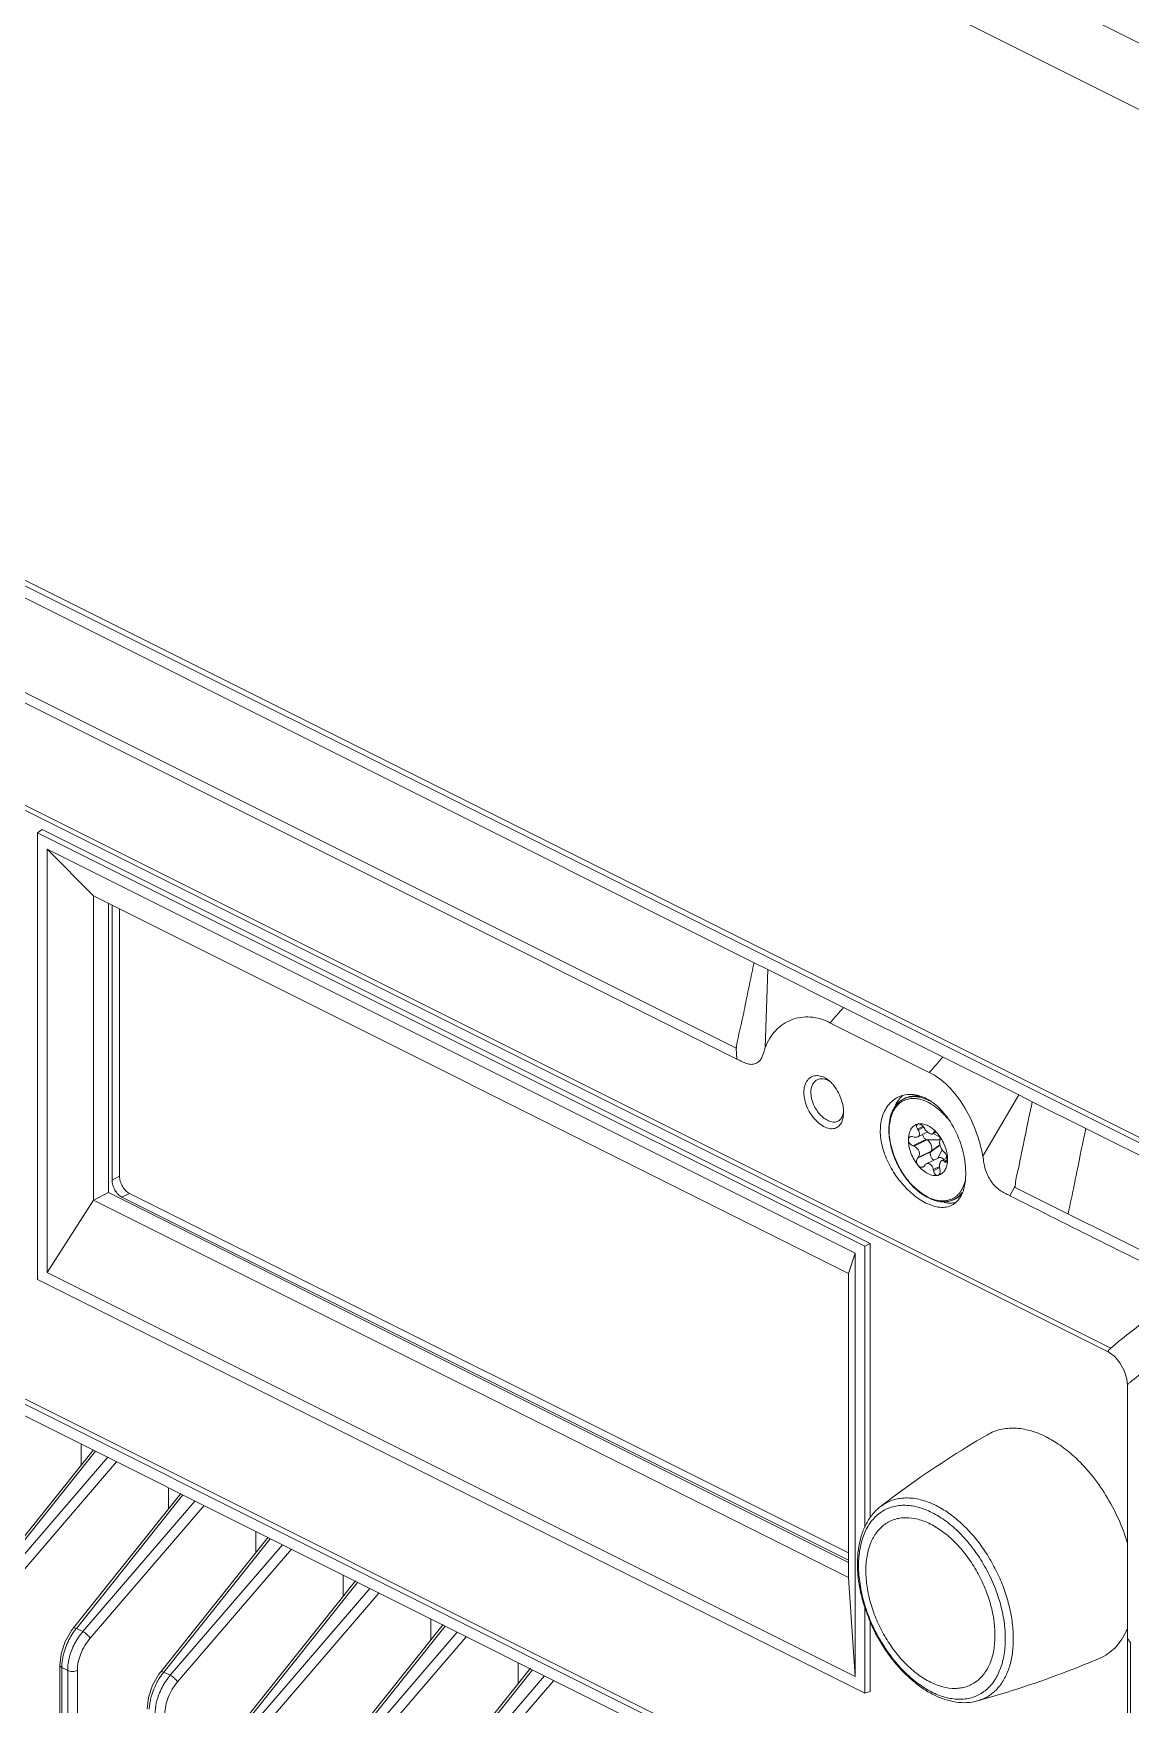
# Model space of a CAD drawing. Header units: millimetres. Extents: x 1177 to 4147, y 93 to 2194.
# Drawn here: x 3212.7 to 3267.4, y 949.1 to 1032.3 of the extents above; entities that cross this region are included whole.
import ezdxf

# ---------------------------------------------------------------- set-up
doc = ezdxf.new("R2010")
doc.units = ezdxf.units.MM
doc.header["$LTSCALE"] = 0.1
doc.layers.get('0').update_dxf_attribs({"lineweight": 13})

# ---------------------------------------------------------------- blocks, each defined once
blk = doc.blocks.new('01')
for p, q in [((3389.68, 1160.2), (3689.5, 1010.3)), ((3387.56, 1156.54), (3687.38, 1006.64)), ((3471, 1041.64), (3603.94, 975.18)), ((3472.77, 1040.36), (3605.71, 973.9)), ((3569.64, 991.06), (3508.83, 1021.47)), ((3595.03, 963.63), (3482.74, 1019.77)), ((3594.83, 963.36), (3483.86, 1018.85)), ((3568.37, 984.97), (3507.56, 1015.37)), ((3568.23, 984.29), (3507.42, 1014.7)), ((3518.96, 1000.54), (3518.64, 1000.31)), ((3577.89, 971.08), (3518.96, 1000.54)), ((3518.64, 1000.31), (3518.64, 968.5)), ((3577.51, 970.88), (3518.64, 1000.31)), ((3519.32, 969), (3519.32, 999.14)), ((3519.32, 999.14), (3522.62, 995.81)), ((3519.32, 999.14), (3576.83, 970.39)), ((3522.62, 995.81), (3522.62, 974.16)), ((3522.62, 995.81), (3576.36, 968.94)), ((3523.68, 995.28), (3523.68, 974.69)), ((3523.94, 995.15), (3523.94, 975.59)), ((3524.47, 994.89), (3524.47, 975.86)), ((3570.61, 990.57), (3569.64, 991.06)), ((3570.43, 985.03), (3570.61, 990.57)), ((3576.01, 987.88), (3570.61, 990.57)), ((3588.47, 981.65), (3576.01, 987.88)), ((3582.11, 983.25), (3575.04, 986.79)), ((3568.42, 984.2), (3568.23, 984.29)), ((3568.42, 984.2), (3568.37, 984.97)), ((3585.92, 977.29), (3588.47, 981.65)), ((3589.44, 981.16), (3588.47, 981.65)), ((3580.29, 981.36), (3580.37, 981.4)), ((3593.26, 979.25), (3589.44, 981.16)), ((3581.31, 979.58), (3581.28, 979.57)), ((3581.28, 979.21), (3581.66, 979.41)), ((3581.32, 979.14), (3581.28, 979.21)), ((3581.71, 979.34), (3581.32, 979.14)), ((3581.74, 979.31), (3581.78, 979.24)), ((3605, 973.38), (3593.26, 979.25)), ((3580.94, 978.67), (3581.02, 978.65)), ((3580.94, 978.02), (3581.87, 978.48)), ((3581.02, 978), (3580.94, 978.02)), ((3581.02, 978), (3581.93, 978.45)), ((3581.98, 979.01), (3581.29, 978.66)), ((3581.87, 978.48), (3581.93, 978.45)), ((3582.87, 978.44), (3581.87, 978.48)), ((3582.87, 978.43), (3581.93, 978.45)), ((3582.87, 978.08), (3582.21, 977.6)), ((3582.87, 978.09), (3582.24, 977.65)), ((3582.34, 978.87), (3582.59, 978.99)), ((3582.38, 978.89), (3582.83, 978.67)), ((3582.39, 978.93), (3582.55, 979.01)), ((3582.39, 978.93), (3582.41, 978.97)), ((3582.41, 978.97), (3582.51, 979.02)), ((3582.87, 978.42), (3582.85, 978.38)), ((3581.28, 977.14), (3582.21, 977.6)), ((3581.28, 977.14), (3581.32, 977.19)), ((3581.32, 977.19), (3582.24, 977.65)), ((3581.89, 976.73), (3582.78, 977.18)), ((3582.24, 977.65), (3582.21, 977.6)), ((3583.02, 977.75), (3582.71, 977.14)), ((3583.02, 977.74), (3582.72, 977.15)), ((3583.4, 977.17), (3582.98, 976.96)), ((3583.16, 977.57), (3583.2, 977.54)), ((3583.41, 977.05), (3583.16, 976.92)), ((3583.2, 976.89), (3583.16, 976.92)), ((3583.2, 976.89), (3583.4, 976.99)), ((3583.33, 977.37), (3583.32, 977.13)), ((3583.34, 977.33), (3583.34, 977.14)), ((3523.94, 975.59), (3524.47, 975.86)), ((3581.78, 976.64), (3581.74, 976.58)), ((3582.39, 976.33), (3582.84, 976.56)), ((3582.41, 976.25), (3582.39, 976.33)), ((3582.41, 976.25), (3582.85, 976.47)), ((3582.71, 975.92), (3582.75, 975.93)), ((3582.85, 976.43), (3582.87, 976.34)), ((3522.62, 974.16), (3523.68, 974.69)), ((3523.68, 974.69), (3576.36, 948.35)), ((3524.64, 974.37), (3525.17, 974.64)), ((3524.64, 974.37), (3576.36, 948.52)), ((3525.17, 974.64), (3576.36, 949.05)), ((3587.83, 974.47), (3588.17, 975.07)), ((3601.19, 968.57), (3588.17, 975.07)), ((3522.62, 974.16), (3519.32, 969)), ((3576.36, 947.29), (3522.62, 974.16)), ((3583.87, 974.21), (3583.95, 974.24)), ((3492.4, 972.28), (3596.21, 920.38)), ((3493.37, 972.19), (3596.21, 920.77)), ((3492.39, 971.46), (3596.21, 919.55)), ((3577.89, 971.08), (3577.51, 970.88)), ((3577.51, 950.86), (3577.51, 970.88)), ((3577.89, 951.53), (3577.89, 971.08)), ((3576.83, 970.39), (3576.36, 968.94)), ((3576.83, 940.24), (3576.83, 970.39)), ((3518.64, 968.5), (3577.51, 939.07)), ((3519.32, 969), (3576.83, 940.24)), ((3576.36, 947.29), (3576.36, 968.94)), ((3596.21, 960.99), (3596.21, 943.13)), ((3596.21, 960.99), (3596.21, 960.99)), ((3521.74, 956.78), (3521.74, 955.3)), ((3514.96, 946.81), (3522.61, 956.39)), ((3515.18, 946.79), (3522.75, 956.28)), ((3523.62, 955.84), (3515.64, 946.56)), ((3524.26, 955.52), (3516.16, 946.09)), ((3521.19, 943.7), (3528.83, 953.28)), ((3521.4, 943.67), (3528.98, 953.17)), ((3527.96, 953.67), (3527.96, 952.19)), ((3529.84, 952.73), (3521.86, 943.45)), ((3530.49, 952.41), (3522.38, 942.98)), ((3534.18, 950.56), (3534.18, 949.07)), ((3527.41, 940.59), (3535.05, 950.16)), ((3527.62, 940.56), (3535.2, 950.05)), ((3536.06, 949.62), (3528.08, 940.33)), ((3536.71, 949.3), (3528.6, 939.87)), ((3533.63, 937.48), (3541.27, 947.05)), ((3540.4, 947.45), (3540.4, 945.96)), ((3576.36, 947.29), (3576.83, 940.24)), ((3533.85, 937.45), (3541.42, 946.94)), ((3542.29, 946.51), (3534.3, 937.22)), ((3542.93, 946.19), (3534.83, 936.75)), ((3577.51, 939.07), (3577.51, 945.21)), ((3521.86, 943.45), (3521.4, 943.67)), ((3539.85, 934.37), (3547.5, 943.94)), ((3540.07, 934.34), (3547.64, 943.83)), ((3548.51, 943.4), (3540.53, 934.11)), ((3546.63, 944.34), (3546.63, 942.85)), ((3577.89, 939.19), (3577.89, 944.18)), ((3549.15, 943.08), (3541.05, 933.64)), ((3596.21, 817.88), (3596.21, 943.13)), ((3596.43, 817.44), (3596.43, 942.67)), ((3520.22, 857.76), (3520.22, 941.06)), ((3552.85, 941.23), (3552.85, 939.74)), ((3520.36, 857.58), (3520.36, 940.88)), ((3520.78, 940.68), (3520.36, 940.88)), ((3520.78, 940.68), (3520.78, 857.37)), ((3521.47, 940.67), (3521.47, 857.37)), ((3528.08, 940.33), (3527.62, 940.56)), ((3546.08, 931.25), (3553.72, 940.83)), ((3546.29, 931.23), (3553.87, 940.72)), ((3554.73, 940.29), (3546.75, 931)), ((3555.38, 939.96), (3547.27, 930.53)), ((3577.89, 939.19), (3577.51, 939.07))]:
    blk.add_line(p, q)
for points in [[(3594.83, 963.37), (3594.92, 963.32), (3595.31, 963.02), (3595.68, 962.57), (3595.98, 962.02), (3596.16, 961.43), (3596.21, 960.99)], [(3521.19, 943.7), (3521.05, 943.52), (3520.6, 942.73), (3520.31, 941.86), (3520.22, 941.06)], [(3527.41, 940.59), (3527.27, 940.41), (3526.82, 939.62), (3526.53, 938.74), (3526.44, 937.95)]]:
    blk.add_lwpolyline(points)
for centre, radius, start, end in [((3527.24, 1030.15), 64.54, 317.7893, 319.081), ((3165.75, 1353.47), 557.15, 318.3573, 318.507), ((3573.55, 980.94), 2.24, 45.4752, 49.555), ((3573.44, 980.83), 2.39, 43.3187, 45.4973), ((3581.06, 979.4), 2.17, 79.2447, 81.8527), ((3574.01, 980.43), 2, 359.069, 2.7691), ((3581.75, 979.96), 2.27, 148.2967, 154.7545), ((3580.97, 980.02), 1.5, 113.3088, 116.5615), ((3579.65, 977.46), 4.54, 44.5454, 48.0415), ((3579.48, 976.78), 5.05, 43.9448, 46.4194), ((3578.67, 976.62), 5.83, 34.2672, 37.9914), ((3580.59, 977.13), 2.75, 39.6153, 43.0298), ((3578.34, 976), 6.37, 5.9563, 6.513), ((3582.55, 976.68), 0.778, 281.697, 284.5236), ((3578.55, 976.02), 6.15, 3.8369, 5.9657), ((3583.28, 975.59), 1.51, 296.5665, 305.4782), ((3583.17, 975.72), 1.67, 314.9892, 317.4567), ((3582.51, 975.46), 2.11, 330.4626, 335.1799), ((3583.2, 975.55), 1.5, 296.5635, 299.833), ((3583.2, 975.55), 1.51, 299.8338, 302.1073), ((3524.83, 940.92), 4.4, 141.2375, 142.4697), ((3525.19, 940.6), 4.38, 139.5064, 142.1858), ((3591.44, 945.67), 5.18, 335.3566, 337.1514), ((3523.72, 940.88), 3.36, 177.3165, 179.9791), ((3531.05, 937.81), 4.4, 141.2375, 142.4697), ((3531.41, 937.49), 4.38, 139.5064, 142.1858), ((3584.89, 944.31), 5.79, 243.4236, 245.3508)]:
    blk.add_arc(centre, radius, start, end)
for points, knots in [([(3569.64, 991.06), (3569.53, 990.56), (3569.31, 989.56), (3569.06, 988.3), (3568.86, 987.3), (3568.63, 986.31), (3568.46, 985.56), (3568.36, 985.06)], [0, 0, 0, 0, 0.251007, 0.501008, 0.625709, 0.750168, 1, 1, 1, 1]), ([(3575.04, 986.79), (3574.61, 987.01), (3573.68, 987.29), (3572.27, 987.1), (3571.1, 986.29), (3570.6, 985.48), (3570.43, 985.03)], [0, 0, 0, 0, 0.260868, 0.502778, 0.743726, 1, 1, 1, 1]), ([(3568.36, 985.06), (3568.37, 985.04), (3568.4, 985.02), (3568.38, 984.98), (3568.37, 984.97)], [0, 0, 0, 0, 0.535552, 1, 1, 1, 1]), ([(3570.43, 985.03), (3570.34, 984.8), (3570.29, 984.43), (3570.02, 984.04), (3569.75, 983.86), (3569.43, 983.8), (3569.09, 983.87), (3568.76, 984.02), (3568.53, 984.14), (3568.42, 984.2)], [0, 0, 0, 0, 0.269834, 0.38833, 0.497532, 0.607399, 0.728221, 0.861475, 1, 1, 1, 1]), ([(3573.18, 981.82), (3573.18, 981.98), (3573.21, 982.28), (3573.4, 982.69), (3573.71, 982.96), (3573.97, 983.02), (3574.1, 983.02)], [0, 0, 0, 0, 0.288746, 0.542679, 0.77188, 1, 1, 1, 1]), ([(3573.67, 981.82), (3573.68, 982.01), (3573.72, 982.29), (3573.93, 982.59), (3574.06, 982.69), (3574.13, 982.72)], [0, 0, 0, 0, 0.540442, 0.77702, 1, 1, 1, 1]), ([(3574.1, 983.02), (3574.14, 983.02), (3574.33, 983.01), (3574.52, 982.94), (3574.65, 982.88)], [0, 0, 0, 0, 0.235315, 1, 1, 1, 1]), ([(3574.13, 982.72), (3574.25, 982.78), (3574.57, 982.83), (3574.85, 982.71), (3574.99, 982.63)], [0, 0, 0, 0, 0.464693, 1, 1, 1, 1]), ([(3574.65, 982.88), (3574.68, 982.86), (3574.8, 982.79), (3574.92, 982.71), (3575, 982.64)], [0, 0, 0, 0, 0.240097, 1, 1, 1, 1]), ([(3585.92, 977.29), (3585.8, 977.92), (3585.44, 979.16), (3584.62, 980.88), (3583.53, 982.3), (3582.6, 983.01), (3582.11, 983.25)], [0, 0, 0, 0, 0.265396, 0.52913, 0.776713, 1, 1, 1, 1]), ([(3575.61, 979.38), (3575.52, 979.31), (3575.28, 979.22), (3574.87, 979.26), (3574.46, 979.46), (3574.06, 979.79), (3573.7, 980.22), (3573.41, 980.73), (3573.23, 981.27), (3573.18, 981.64), (3573.18, 981.82)], [0, 0, 0, 0, 0.087126, 0.18383, 0.297977, 0.429476, 0.572999, 0.720676, 0.865561, 1, 1, 1, 1]), ([(3575.61, 979.77), (3575.52, 979.73), (3575.32, 979.69), (3575, 979.76), (3574.67, 979.94), (3574.36, 980.21), (3574.08, 980.56), (3573.79, 981.08), (3573.68, 981.53), (3573.67, 981.82)], [0, 0, 0, 0, 0.087209, 0.186838, 0.30376, 0.436385, 0.579381, 0.725688, 1, 1, 1, 1]), ([(3575.18, 982.47), (3575.27, 982.38), (3575.59, 981.97), (3575.81, 981.48), (3575.91, 981.1)], [0, 0, 0, 0, 0.243027, 1, 1, 1, 1]), ([(3579.86, 981.48), (3579.6, 981.35), (3579.11, 980.93), (3578.68, 980.02), (3578.57, 978.92), (3578.79, 977.73), (3579.28, 976.54), (3580.01, 975.47), (3580.87, 974.58), (3581.53, 974.12), (3581.87, 973.95)], [0, 0, 0, 0, 0.096931, 0.202846, 0.322041, 0.454365, 0.595746, 0.73931, 0.876849, 1, 1, 1, 1]), ([(3580.23, 981.62), (3580.19, 981.59), (3580.04, 981.45), (3579.91, 981.29), (3579.82, 981.15)], [0, 0, 0, 0, 0.243335, 1, 1, 1, 1]), ([(3580.81, 981.68), (3580.73, 981.69), (3580.4, 981.68), (3580.08, 981.59), (3579.86, 981.48)], [0, 0, 0, 0, 0.256477, 1, 1, 1, 1]), ([(3580.37, 981.4), (3580.44, 981.44), (3580.59, 981.5), (3580.82, 981.55), (3581.07, 981.58), (3581.23, 981.57), (3581.31, 981.56)], [0, 0, 0, 0, 0.243128, 0.489088, 0.740588, 1, 1, 1, 1]), ([(3581.37, 981.54), (3581.28, 981.56), (3581.1, 981.57), (3580.85, 981.55), (3580.6, 981.5), (3580.44, 981.44), (3580.37, 981.4)], [0, 0, 0, 0, 0.262697, 0.514818, 0.759384, 1, 1, 1, 1]), ([(3581.39, 981.49), (3581.3, 981.51), (3581.12, 981.53), (3580.86, 981.53), (3580.61, 981.48), (3580.45, 981.43), (3580.37, 981.4)], [0, 0, 0, 0, 0.264136, 0.51691, 0.761065, 1, 1, 1, 1]), ([(3581.31, 981.61), (3581.27, 981.62), (3581.11, 981.66), (3580.93, 981.68), (3580.81, 981.68)], [0, 0, 0, 0, 0.255553, 1, 1, 1, 1]), ([(3581.87, 981.4), (3581.83, 981.42), (3581.65, 981.51), (3581.46, 981.57), (3581.31, 981.61)], [0, 0, 0, 0, 0.256433, 1, 1, 1, 1]), ([(3582.11, 981.23), (3582.05, 981.26), (3581.82, 981.37), (3581.58, 981.45), (3581.39, 981.49)], [0, 0, 0, 0, 0.262754, 1, 1, 1, 1]), ([(3576.01, 980.4), (3576.01, 980.35), (3576, 980.14), (3575.96, 979.93), (3575.9, 979.79)], [0, 0, 0, 0, 0.269397, 1, 1, 1, 1]), ([(3575.91, 981.1), (3575.93, 981.06), (3575.97, 980.87), (3576, 980.67), (3576, 980.53)], [0, 0, 0, 0, 0.258639, 1, 1, 1, 1]), ([(3576, 980.53), (3576, 980.5), (3575.99, 980.37), (3575.96, 980.24), (3575.92, 980.15)], [0, 0, 0, 0, 0.265386, 1, 1, 1, 1]), ([(3579.23, 979.16), (3579.23, 979.41), (3579.26, 979.77), (3579.37, 980.22), (3579.49, 980.52), (3579.65, 980.79), (3579.83, 981.03), (3580.05, 981.22), (3580.21, 981.32), (3580.29, 981.36)], [0, 0, 0, 0, 0.285392, 0.417936, 0.543856, 0.663798, 0.778818, 0.890321, 1, 1, 1, 1]), ([(3581.34, 981.36), (3581.19, 981.39), (3580.91, 981.41), (3580.5, 981.35), (3580.13, 981.18), (3579.82, 980.92), (3579.57, 980.57), (3579.39, 980.14), (3579.28, 979.65), (3579.25, 979.31), (3579.25, 979.13)], [0, 0, 0, 0, 0.121708, 0.23601, 0.347152, 0.460085, 0.579351, 0.708215, 0.848355, 1, 1, 1, 1]), ([(3582.24, 981), (3582.17, 981.05), (3581.88, 981.2), (3581.57, 981.32), (3581.34, 981.36)], [0, 0, 0, 0, 0.266196, 1, 1, 1, 1]), ([(3581.87, 981.4), (3581.94, 981.37), (3582.23, 981.21), (3582.5, 981.01), (3582.69, 980.84)], [0, 0, 0, 0, 0.239375, 1, 1, 1, 1]), ([(3582.69, 980.68), (3582.65, 980.71), (3582.51, 980.83), (3582.36, 980.93), (3582.24, 981)], [0, 0, 0, 0, 0.256604, 1, 1, 1, 1]), ([(3582.97, 980.44), (3582.94, 980.46), (3582.85, 980.55), (3582.76, 980.63), (3582.69, 980.68)], [0, 0, 0, 0, 0.253482, 1, 1, 1, 1]), ([(3582.89, 980.65), (3582.92, 980.61), (3583.05, 980.47), (3583.18, 980.32), (3583.27, 980.21)], [0, 0, 0, 0, 0.246029, 1, 1, 1, 1]), ([(3583.4, 979.98), (3583.37, 980.01), (3583.29, 980.11), (3583.19, 980.21), (3583.12, 980.29)], [0, 0, 0, 0, 0.252676, 1, 1, 1, 1]), ([(3588.43, 976.32), (3588.6, 977.13), (3588.93, 978.74), (3589.26, 980.36), (3589.44, 981.16)], [0, 0, 0, 0, 0.49924, 1, 1, 1, 1]), ([(3575.92, 980.15), (3575.89, 980.07), (3575.81, 979.92), (3575.68, 979.81), (3575.61, 979.77)], [0, 0, 0, 0, 0.525941, 1, 1, 1, 1]), ([(3575.9, 979.79), (3575.89, 979.74), (3575.82, 979.59), (3575.71, 979.45), (3575.61, 979.38)], [0, 0, 0, 0, 0.270088, 1, 1, 1, 1]), ([(3583.87, 974.21), (3583.77, 974.15), (3583.54, 974.07), (3583.17, 974.02), (3582.78, 974.05), (3582.38, 974.16), (3581.98, 974.34), (3581.58, 974.58), (3581.19, 974.89), (3580.82, 975.25), (3580.48, 975.66), (3580.06, 976.26), (3579.72, 976.92), (3579.47, 977.62), (3579.33, 978.14), (3579.25, 978.65), (3579.23, 979), (3579.23, 979.16)], [0, 0, 0, 0, 0.046168, 0.093562, 0.14325, 0.196027, 0.252355, 0.312364, 0.375896, 0.442549, 0.511737, 0.582736, 0.726725, 0.798122, 0.867948, 0.935457, 1, 1, 1, 1]), ([(3579.25, 979.13), (3579.25, 978.92), (3579.29, 978.49), (3579.42, 977.84), (3579.64, 977.19), (3579.93, 976.56), (3580.28, 975.96), (3580.69, 975.42), (3581.15, 974.96), (3581.63, 974.58), (3582.12, 974.3), (3582.61, 974.13), (3583.02, 974.09), (3583.32, 974.12), (3583.54, 974.17), (3583.74, 974.25), (3583.93, 974.35), (3584.1, 974.49), (3584.31, 974.71), (3584.52, 975.05), (3584.63, 975.37), (3584.67, 975.53)], [0, 0, 0, 0, 0.068477, 0.14087, 0.215943, 0.292249, 0.368263, 0.442475, 0.513506, 0.580223, 0.641873, 0.698238, 0.749812, 0.774243, 0.798048, 0.821515, 0.844951, 0.868668, 0.892958, 0.944131, 1, 1, 1, 1]), ([(3580.62, 978.45), (3580.62, 978.59), (3580.64, 978.79), (3580.72, 979.05), (3580.8, 979.21), (3580.9, 979.35), (3581.02, 979.46), (3581.16, 979.54), (3581.26, 979.57), (3581.31, 979.58)], [0, 0, 0, 0, 0.292489, 0.425478, 0.549994, 0.667323, 0.779541, 0.889431, 1, 1, 1, 1]), ([(3581.28, 979.57), (3581.27, 979.56), (3581.25, 979.55), (3581.22, 979.51), (3581.21, 979.47), (3581.2, 979.41), (3581.22, 979.32), (3581.25, 979.25), (3581.28, 979.21)], [0, 0, 0, 0, 0.097885, 0.196945, 0.302948, 0.419624, 0.688587, 1, 1, 1, 1]), ([(3581.29, 978.66), (3581.3, 978.66), (3581.34, 978.69), (3581.38, 978.73), (3581.4, 978.79), (3581.41, 978.86), (3581.41, 978.92), (3581.39, 979.02), (3581.35, 979.1), (3581.32, 979.14)], [0, 0, 0, 0, 0.11066, 0.218773, 0.328694, 0.444664, 0.569516, 0.704271, 1, 1, 1, 1]), ([(3581.31, 979.58), (3581.36, 979.59), (3581.47, 979.6), (3581.63, 979.59), (3581.79, 979.55), (3582.02, 979.47), (3582.3, 979.29), (3582.51, 979.11), (3582.6, 979)], [0, 0, 0, 0, 0.102583, 0.210143, 0.32398, 0.444974, 0.708853, 1, 1, 1, 1]), ([(3581.74, 979.31), (3581.71, 979.35), (3581.65, 979.43), (3581.56, 979.51), (3581.48, 979.55), (3581.41, 979.58), (3581.35, 979.59), (3581.31, 979.58)], [0, 0, 0, 0, 0.280746, 0.557076, 0.685088, 0.802432, 1, 1, 1, 1]), ([(3581.98, 979), (3581.94, 979.04), (3581.87, 979.11), (3581.81, 979.19), (3581.78, 979.24)], [0, 0, 0, 0, 0.500571, 1, 1, 1, 1]), ([(3583.49, 979.9), (3583.82, 979.43), (3584.33, 978.4), (3584.6, 977.28), (3584.67, 976.72)], [0, 0, 0, 0, 0.504035, 1, 1, 1, 1]), ([(3593.26, 979.25), (3593.03, 978.24), (3592.72, 976.71), (3592.31, 974.68), (3592.09, 973.67), (3591.99, 973.16)], [0, 0, 0, 0, 0.500325, 0.749958, 1, 1, 1, 1]), ([(3580.73, 978.66), (3580.72, 978.65), (3580.68, 978.63), (3580.64, 978.58), (3580.62, 978.51), (3580.62, 978.47), (3580.62, 978.45)], [0, 0, 0, 0, 0.236599, 0.476208, 0.728722, 1, 1, 1, 1]), ([(3581.31, 976.62), (3581.21, 976.75), (3581.01, 977.03), (3580.79, 977.49), (3580.65, 977.97), (3580.62, 978.29), (3580.62, 978.45)], [0, 0, 0, 0, 0.254359, 0.512919, 0.764765, 1, 1, 1, 1]), ([(3580.62, 978.45), (3580.62, 978.4), (3580.64, 978.31), (3580.71, 978.18), (3580.81, 978.08), (3580.9, 978.03), (3580.94, 978.02)], [0, 0, 0, 0, 0.239462, 0.49734, 0.756045, 1, 1, 1, 1]), ([(3580.94, 978.67), (3580.91, 978.68), (3580.83, 978.69), (3580.76, 978.67), (3580.73, 978.66)], [0, 0, 0, 0, 0.52668, 1, 1, 1, 1]), ([(3581.02, 978.65), (3581.06, 978.63), (3581.15, 978.62), (3581.25, 978.64), (3581.29, 978.66)], [0, 0, 0, 0, 0.531842, 1, 1, 1, 1]), ([(3581.02, 978), (3581.09, 977.97), (3581.21, 977.9), (3581.32, 977.77), (3581.38, 977.66), (3581.41, 977.53), (3581.41, 977.41), (3581.38, 977.29), (3581.34, 977.22), (3581.32, 977.19)], [0, 0, 0, 0, 0.249375, 0.381505, 0.514159, 0.64429, 0.769426, 0.888065, 1, 1, 1, 1]), ([(3581.87, 978.48), (3581.84, 978.5), (3581.79, 978.54), (3581.71, 978.62), (3581.66, 978.72), (3581.63, 978.79), (3581.62, 978.82)], [0, 0, 0, 0, 0.224627, 0.474713, 0.738163, 1, 1, 1, 1]), ([(3582.24, 977.65), (3582.25, 977.68), (3582.28, 977.74), (3582.29, 977.85), (3582.28, 977.97), (3582.24, 978.09), (3582.18, 978.2), (3582.11, 978.31), (3582.03, 978.39), (3581.96, 978.44), (3581.93, 978.45)], [0, 0, 0, 0, 0.100163, 0.214155, 0.341032, 0.476829, 0.616268, 0.753439, 0.882721, 1, 1, 1, 1]), ([(3582.34, 978.87), (3582.33, 978.86), (3582.31, 978.86), (3582.27, 978.86), (3582.23, 978.86), (3582.17, 978.88), (3582.08, 978.93), (3582.02, 978.98), (3581.98, 979)], [0, 0, 0, 0, 0.081289, 0.172033, 0.275865, 0.394549, 0.674735, 1, 1, 1, 1]), ([(3582.39, 978.93), (3582.39, 978.92), (3582.37, 978.89), (3582.35, 978.87), (3582.34, 978.87)], [0, 0, 0, 0, 0.516987, 1, 1, 1, 1]), ([(3582.45, 979.02), (3582.44, 979.02), (3582.42, 979), (3582.41, 978.98), (3582.41, 978.97)], [0, 0, 0, 0, 0.479654, 1, 1, 1, 1]), ([(3582.59, 978.99), (3582.57, 979), (3582.55, 979.01), (3582.51, 979.03), (3582.48, 979.03), (3582.46, 979.02), (3582.45, 979.02)], [0, 0, 0, 0, 0.309007, 0.574685, 0.801106, 1, 1, 1, 1]), ([(3582.71, 978.88), (3582.69, 978.9), (3582.65, 978.94), (3582.61, 978.98), (3582.59, 978.99)], [0, 0, 0, 0, 0.531627, 1, 1, 1, 1]), ([(3582.87, 978.42), (3582.87, 978.43), (3582.88, 978.46), (3582.88, 978.51), (3582.87, 978.57), (3582.85, 978.65), (3582.8, 978.76), (3582.74, 978.84), (3582.71, 978.88)], [0, 0, 0, 0, 0.081914, 0.180348, 0.294769, 0.423159, 0.707611, 1, 1, 1, 1]), ([(3582.71, 978.88), (3582.82, 978.75), (3583.01, 978.47), (3583.23, 978.01), (3583.37, 977.53), (3583.41, 977.21), (3583.41, 977.05)], [0, 0, 0, 0, 0.254359, 0.512919, 0.764765, 1, 1, 1, 1]), ([(3583.16, 977.57), (3583.13, 977.6), (3583.08, 977.65), (3583.02, 977.74), (3582.96, 977.85), (3582.91, 977.97), (3582.87, 978.09), (3582.84, 978.2), (3582.84, 978.3), (3582.84, 978.35), (3582.85, 978.38)], [0, 0, 0, 0, 0.110696, 0.240625, 0.384178, 0.53292, 0.676665, 0.805968, 0.914467, 1, 1, 1, 1]), ([(3581.28, 977.14), (3581.25, 977.11), (3581.21, 977.02), (3581.2, 976.88), (3581.23, 976.74), (3581.28, 976.65), (3581.31, 976.62)], [0, 0, 0, 0, 0.226942, 0.475503, 0.738548, 1, 1, 1, 1]), ([(3581.78, 976.64), (3581.79, 976.65), (3581.82, 976.69), (3581.86, 976.72), (3581.89, 976.73)], [0, 0, 0, 0, 0.258578, 1, 1, 1, 1]), ([(3581.89, 976.73), (3581.92, 976.74), (3581.97, 976.76), (3582.05, 976.76), (3582.13, 976.74), (3582.21, 976.69), (3582.28, 976.62), (3582.35, 976.51), (3582.38, 976.4), (3582.39, 976.33)], [0, 0, 0, 0, 0.109461, 0.218418, 0.33058, 0.449317, 0.576567, 0.712229, 1, 1, 1, 1]), ([(3582.44, 977), (3582.41, 977.01), (3582.36, 977.05), (3582.3, 977.11), (3582.25, 977.19), (3582.21, 977.28), (3582.18, 977.37), (3582.17, 977.48), (3582.18, 977.56), (3582.21, 977.6)], [0, 0, 0, 0, 0.117521, 0.247148, 0.384604, 0.524297, 0.660366, 0.787432, 1, 1, 1, 1]), ([(3583.41, 977.05), (3583.41, 976.91), (3583.39, 976.71), (3583.31, 976.47), (3583.24, 976.31), (3583.14, 976.17), (3583.03, 976.06), (3582.9, 975.98), (3582.8, 975.94), (3582.75, 975.93)], [0, 0, 0, 0, 0.292063, 0.425261, 0.550188, 0.667975, 0.780473, 0.890199, 1, 1, 1, 1]), ([(3583.15, 977.05), (3583.12, 977.08), (3583.06, 977.13), (3582.98, 977.18), (3582.91, 977.19), (3582.86, 977.2), (3582.82, 977.19), (3582.79, 977.18), (3582.78, 977.18)], [0, 0, 0, 0, 0.297686, 0.561702, 0.680801, 0.792227, 0.89772, 1, 1, 1, 1]), ([(3582.98, 976.96), (3582.95, 976.95), (3582.91, 976.9), (3582.88, 976.83), (3582.85, 976.74), (3582.83, 976.6), (3582.84, 976.49), (3582.85, 976.43)], [0, 0, 0, 0, 0.177477, 0.28813, 0.413007, 0.695065, 1, 1, 1, 1]), ([(3583.16, 976.92), (3583.14, 976.94), (3583.12, 976.96), (3583.07, 976.97), (3583.02, 976.98), (3583, 976.97), (3582.98, 976.96)], [0, 0, 0, 0, 0.288082, 0.541806, 0.772346, 1, 1, 1, 1]), ([(3583.4, 977.17), (3583.39, 977.21), (3583.37, 977.28), (3583.32, 977.38), (3583.27, 977.47), (3583.23, 977.52), (3583.2, 977.54)], [0, 0, 0, 0, 0.274561, 0.545123, 0.791997, 1, 1, 1, 1]), ([(3583.2, 976.89), (3583.21, 976.88), (3583.24, 976.86), (3583.27, 976.85), (3583.3, 976.85), (3583.32, 976.85), (3583.33, 976.86)], [0, 0, 0, 0, 0.294551, 0.551982, 0.781276, 1, 1, 1, 1]), ([(3583.33, 976.86), (3583.34, 976.86), (3583.37, 976.88), (3583.39, 976.93), (3583.41, 976.99), (3583.41, 977.03), (3583.41, 977.05)], [0, 0, 0, 0, 0.190975, 0.416283, 0.686233, 1, 1, 1, 1]), ([(3583.41, 977.05), (3583.41, 977.06), (3583.41, 977.1), (3583.4, 977.14), (3583.4, 977.17)], [0, 0, 0, 0, 0.238011, 1, 1, 1, 1]), ([(3585.92, 977.29), (3585.95, 977.13), (3585.99, 976.82), (3586.08, 976.35), (3586.26, 975.9), (3586.5, 975.49), (3586.8, 975.13), (3587.13, 974.85), (3587.48, 974.65), (3587.72, 974.54), (3587.84, 974.48)], [0, 0, 0, 0, 0.13004, 0.260984, 0.39649, 0.53201, 0.661706, 0.782001, 0.893123, 1, 1, 1, 1]), ([(3524.64, 974.37), (3524.54, 974.42), (3524.35, 974.57), (3524.13, 974.87), (3523.98, 975.22), (3523.94, 975.47), (3523.94, 975.59)], [0, 0, 0, 0, 0.229704, 0.488217, 0.753177, 1, 1, 1, 1]), ([(3524.47, 975.86), (3524.47, 975.74), (3524.51, 975.49), (3524.66, 975.14), (3524.88, 974.84), (3525.07, 974.69), (3525.17, 974.64)], [0, 0, 0, 0, 0.246823, 0.511783, 0.770296, 1, 1, 1, 1]), ([(3581.31, 976.62), (3581.34, 976.59), (3581.39, 976.54), (3581.48, 976.5), (3581.57, 976.49), (3581.63, 976.5), (3581.65, 976.51)], [0, 0, 0, 0, 0.278794, 0.535291, 0.771972, 1, 1, 1, 1]), ([(3582.71, 975.92), (3582.66, 975.91), (3582.54, 975.9), (3582.37, 975.91), (3582.19, 975.96), (3581.94, 976.07), (3581.63, 976.28), (3581.42, 976.49), (3581.31, 976.62)], [0, 0, 0, 0, 0.100895, 0.207261, 0.32056, 0.441668, 0.707117, 1, 1, 1, 1]), ([(3581.65, 976.51), (3581.66, 976.52), (3581.69, 976.54), (3581.72, 976.56), (3581.74, 976.58)], [0, 0, 0, 0, 0.244453, 1, 1, 1, 1]), ([(3582.41, 976.25), (3582.42, 976.2), (3582.44, 976.11), (3582.51, 976.01), (3582.57, 975.96), (3582.61, 975.93), (3582.66, 975.91), (3582.7, 975.91), (3582.71, 975.92)], [0, 0, 0, 0, 0.297992, 0.57064, 0.692364, 0.803082, 0.904393, 1, 1, 1, 1]), ([(3582.75, 975.93), (3582.76, 975.94), (3582.79, 975.95), (3582.82, 975.99), (3582.84, 976.04), (3582.87, 976.11), (3582.88, 976.21), (3582.88, 976.3), (3582.87, 976.34)], [0, 0, 0, 0, 0.096427, 0.2004, 0.313931, 0.437364, 0.708911, 1, 1, 1, 1]), ([(3584.69, 976.43), (3584.71, 976.09), (3584.7, 975.46), (3584.55, 974.83), (3584.43, 974.57)], [0, 0, 0, 0, 0.540609, 1, 1, 1, 1]), ([(3588.21, 975.14), (3588.25, 975.33), (3588.27, 975.74), (3588.39, 976.13), (3588.43, 976.33)], [0, 0, 0, 0, 0.50463, 1, 1, 1, 1]), ([(3584.35, 974.42), (3584.27, 974.28), (3584.09, 974.04), (3583.84, 973.86), (3583.71, 973.79)], [0, 0, 0, 0, 0.516646, 1, 1, 1, 1]), ([(3584.41, 974.59), (3584.34, 974.52), (3584.2, 974.39), (3584.03, 974.29), (3583.95, 974.24)], [0, 0, 0, 0, 0.504265, 1, 1, 1, 1]), ([(3584, 974.28), (3584.08, 974.33), (3584.25, 974.46), (3584.38, 974.61), (3584.44, 974.7)], [0, 0, 0, 0, 0.491534, 1, 1, 1, 1]), ([(3584.15, 974.37), (3584.17, 974.38), (3584.24, 974.43), (3584.3, 974.49), (3584.35, 974.54)], [0, 0, 0, 0, 0.247914, 1, 1, 1, 1]), ([(3600.77, 968.03), (3598.62, 969.11), (3594.28, 971.21), (3589.99, 973.39), (3587.83, 974.47)], [0, 0, 0, 0, 0.499555, 1, 1, 1, 1]), ([(3588.17, 975.07), (3588.16, 975.08), (3588.16, 975.12), (3588.19, 975.14), (3588.21, 975.14)], [0, 0, 0, 0, 0.550552, 1, 1, 1, 1]), ([(3583.71, 973.79), (3583.59, 973.73), (3583.31, 973.64), (3582.85, 973.63), (3582.36, 973.74), (3582.04, 973.87), (3581.87, 973.95)], [0, 0, 0, 0, 0.217686, 0.451339, 0.711184, 1, 1, 1, 1]), ([(3583.49, 973.95), (3583.46, 973.95), (3583.36, 973.96), (3583.25, 973.98), (3583.17, 973.99)], [0, 0, 0, 0, 0.245185, 1, 1, 1, 1]), ([(3583.99, 973.99), (3583.95, 973.98), (3583.78, 973.95), (3583.62, 973.94), (3583.49, 973.95)], [0, 0, 0, 0, 0.244444, 1, 1, 1, 1]), ([(3598.13, 966.08), (3597.84, 965.86), (3596.8, 965.06), (3595.77, 964.24), (3595.03, 963.63)], [0, 0, 0, 0, 0.271582, 1, 1, 1, 1]), ([(3596.43, 961.21), (3596.63, 961.38), (3597.04, 961.7), (3597.66, 962.2), (3598.33, 962.72), (3599.82, 963.87), (3601.11, 964.82), (3602.17, 965.59)], [0, 0, 0, 0, 0.106027, 0.216878, 0.333426, 0.456274, 1, 1, 1, 1]), ([(3595.03, 963.63), (3595, 963.6), (3594.94, 963.54), (3594.87, 963.47), (3594.84, 963.43), (3594.82, 963.4), (3594.82, 963.37), (3594.83, 963.37)], [0, 0, 0, 0, 0.403072, 0.707399, 0.81951, 0.903808, 1, 1, 1, 1]), ([(3596.21, 960.99), (3596.21, 961), (3596.23, 961.04), (3596.28, 961.08), (3596.35, 961.15), (3596.4, 961.19), (3596.43, 961.21)], [0, 0, 0, 0, 0.12381, 0.337486, 0.637158, 1, 1, 1, 1]), ([(3590.42, 957.31), (3590.05, 957.49), (3589.33, 957.78), (3588.38, 957.94), (3587.67, 957.92), (3587.16, 957.84), (3586.68, 957.69), (3586.39, 957.54), (3586.24, 957.46)], [0, 0, 0, 0, 0.279728, 0.53511, 0.655478, 0.77218, 0.886529, 1, 1, 1, 1]), ([(3578.62, 952.33), (3579.23, 952.8), (3581.68, 954.63), (3584.26, 956.3), (3586.24, 957.46)], [0, 0, 0, 0, 0.249023, 1, 1, 1, 1]), ([(3592.39, 955.93), (3592.08, 956.21), (3591.45, 956.72), (3590.76, 957.13), (3590.42, 957.31)], [0, 0, 0, 0, 0.517013, 1, 1, 1, 1]), ([(3596.21, 949.72), (3596.04, 950.32), (3595.6, 951.49), (3594.72, 953.15), (3593.66, 954.66), (3592.83, 955.54), (3592.39, 955.93)], [0, 0, 0, 0, 0.253518, 0.509376, 0.760428, 1, 1, 1, 1]), ([(3578.62, 952.33), (3578.75, 952.43), (3579.02, 952.61), (3579.46, 952.8), (3579.94, 952.92), (3580.44, 952.97), (3580.96, 952.94), (3581.5, 952.84), (3582.05, 952.66), (3582.41, 952.51), (3582.59, 952.42)], [0, 0, 0, 0, 0.114876, 0.229378, 0.345414, 0.464761, 0.588916, 0.71904, 0.855966, 1, 1, 1, 1]), ([(3582.42, 938.94), (3582.14, 939.08), (3581.59, 939.41), (3580.81, 940.02), (3580.07, 940.74), (3579.38, 941.56), (3578.76, 942.46), (3578.21, 943.43), (3577.76, 944.45), (3577.4, 945.49), (3577.14, 946.53), (3577, 947.56), (3576.98, 948.55), (3577.07, 949.49), (3577.27, 950.35), (3577.6, 951.13), (3578.04, 951.81), (3578.42, 952.17), (3578.62, 952.33)], [0, 0, 0, 0, 0.059214, 0.121732, 0.187221, 0.255141, 0.324781, 0.395328, 0.465913, 0.535665, 0.603763, 0.669487, 0.732276, 0.791784, 0.847931, 0.900947, 0.951371, 1, 1, 1, 1]), ([(3582.3, 939.14), (3581.94, 939.32), (3581.23, 939.76), (3580.26, 940.62), (3579.36, 941.66), (3578.58, 942.84), (3577.93, 944.13), (3577.45, 945.47), (3577.15, 946.81), (3577.04, 948.1), (3577.12, 949.13), (3577.29, 949.87), (3577.51, 950.53), (3577.83, 951.12), (3578.25, 951.61), (3578.6, 951.9), (3578.98, 952.14), (3579.4, 952.31), (3579.84, 952.41), (3580.47, 952.46), (3581.32, 952.34), (3581.97, 952.08), (3582.3, 951.92)], [0, 0, 0, 0, 0.063214, 0.131722, 0.20444, 0.279865, 0.35625, 0.431754, 0.504615, 0.573312, 0.636731, 0.666314, 0.694459, 0.746704, 0.77127, 0.79512, 0.81859, 0.84205, 0.865871, 0.890392, 0.942504, 1, 1, 1, 1]), ([(3582.3, 951.92), (3582.65, 951.74), (3583.35, 951.3), (3584.31, 950.46), (3585.2, 949.43), (3585.98, 948.27), (3586.63, 947), (3587.12, 945.67), (3587.43, 944.35), (3587.55, 943.06), (3587.49, 942.04), (3587.33, 941.29), (3587.12, 940.63), (3586.82, 940.03), (3586.42, 939.53), (3586.09, 939.23), (3585.72, 938.98), (3585.32, 938.79), (3584.88, 938.67), (3584.27, 938.6), (3583.43, 938.68), (3582.79, 938.91), (3582.47, 939.05)], [0, 0, 0, 0, 0.063212, 0.13167, 0.204313, 0.279664, 0.356019, 0.431587, 0.504643, 0.57368, 0.637568, 0.667417, 0.695839, 0.748603, 0.773371, 0.797354, 0.820871, 0.844277, 0.867937, 0.892195, 0.943522, 1, 1, 1, 1]), ([(3582.59, 952.42), (3582.9, 952.26), (3583.51, 951.89), (3584.36, 951.2), (3585.17, 950.37), (3585.92, 949.42), (3586.58, 948.37), (3587.14, 947.25), (3587.58, 946.1), (3587.89, 944.93), (3588.07, 943.78), (3588.11, 942.68), (3588.01, 941.66), (3587.77, 940.73), (3587.4, 939.93), (3586.97, 939.37), (3586.57, 939.02), (3586.25, 938.8), (3585.9, 938.63), (3585.66, 938.54), (3585.53, 938.51)], [0, 0, 0, 0, 0.06072, 0.125762, 0.194503, 0.266058, 0.339371, 0.413282, 0.486598, 0.558159, 0.626908, 0.69196, 0.752692, 0.808832, 0.860575, 0.908677, 0.93181, 0.954582, 0.977231, 1, 1, 1, 1]), ([(3582.19, 951.1), (3581.9, 951.24), (3581.33, 951.47), (3580.58, 951.57), (3580.02, 951.53), (3579.63, 951.44), (3579.27, 951.29), (3578.93, 951.08), (3578.62, 950.82), (3578.26, 950.4), (3577.97, 949.88), (3577.78, 949.3), (3577.63, 948.64), (3577.56, 947.74), (3577.66, 946.6), (3577.92, 945.42), (3578.35, 944.24), (3578.91, 943.11), (3579.61, 942.07), (3580.39, 941.15), (3581.25, 940.4), (3581.87, 940), (3582.19, 939.85)], [0, 0, 0, 0, 0.05751, 0.109637, 0.134166, 0.157994, 0.181463, 0.204944, 0.228804, 0.253384, 0.305656, 0.333815, 0.363409, 0.42684, 0.495529, 0.568362, 0.643822, 0.720163, 0.795563, 0.868274, 0.936784, 1, 1, 1, 1]), ([(3582.19, 939.85), (3582.47, 939.7), (3583.04, 939.48), (3583.79, 939.37), (3584.35, 939.42), (3584.74, 939.51), (3585.1, 939.66), (3585.44, 939.86), (3585.75, 940.12), (3586.11, 940.55), (3586.48, 941.21), (3586.73, 942.15), (3586.81, 943.2), (3586.72, 944.34), (3586.45, 945.52), (3586.03, 946.7), (3585.46, 947.83), (3584.77, 948.88), (3583.98, 949.8), (3583.12, 950.55), (3582.5, 950.94), (3582.19, 951.1)], [0, 0, 0, 0, 0.057451, 0.10953, 0.134036, 0.157841, 0.181285, 0.204738, 0.228569, 0.253115, 0.305315, 0.362923, 0.426318, 0.495013, 0.567886, 0.643409, 0.719829, 0.795313, 0.868112, 0.936705, 1, 1, 1, 1]), ([(3520.94, 942.98), (3520.97, 943.03), (3521.09, 943.25), (3521.23, 943.45), (3521.34, 943.6)], [0, 0, 0, 0, 0.253167, 1, 1, 1, 1]), ([(3521.19, 943.7), (3521.2, 943.72), (3521.29, 943.72), (3521.36, 943.69), (3521.4, 943.67)], [0, 0, 0, 0, 0.355174, 1, 1, 1, 1]), ([(3522.38, 942.98), (3522.32, 943.07), (3522.15, 943.24), (3521.97, 943.39), (3521.86, 943.45)], [0, 0, 0, 0, 0.484509, 1, 1, 1, 1]), ([(3594.21, 941.53), (3594.42, 941.62), (3594.82, 941.84), (3595.35, 942.29), (3595.81, 942.85), (3596.04, 943.29), (3596.15, 943.51)], [0, 0, 0, 0, 0.238589, 0.481315, 0.733668, 1, 1, 1, 1]), ([(3520.43, 941.56), (3520.45, 941.68), (3520.56, 942.17), (3520.76, 942.64), (3520.94, 942.98)], [0, 0, 0, 0, 0.243945, 1, 1, 1, 1]), ([(3521.34, 942.7), (3521.25, 942.54), (3520.95, 941.9), (3520.78, 941.2), (3520.78, 940.68)], [0, 0, 0, 0, 0.262169, 1, 1, 1, 1]), ([(3521.73, 943.29), (3521.69, 943.24), (3521.55, 943.05), (3521.43, 942.85), (3521.34, 942.7)], [0, 0, 0, 0, 0.247712, 1, 1, 1, 1]), ([(3522.38, 942.98), (3522.1, 942.65), (3521.66, 941.92), (3521.47, 941.08), (3521.47, 940.67)], [0, 0, 0, 0, 0.513812, 1, 1, 1, 1]), ([(3596.43, 942.67), (3596.37, 942.73), (3596.26, 942.87), (3596.21, 943.04), (3596.21, 943.13)], [0, 0, 0, 0, 0.522784, 1, 1, 1, 1]), ([(3520.22, 941.06), (3520.22, 941.04), (3520.23, 940.96), (3520.31, 940.91), (3520.36, 940.88)], [0, 0, 0, 0, 0.209575, 1, 1, 1, 1]), ([(3520.37, 941.04), (3520.37, 941.08), (3520.38, 941.26), (3520.4, 941.43), (3520.43, 941.56)], [0, 0, 0, 0, 0.243923, 1, 1, 1, 1]), ([(3594.21, 941.53), (3593.5, 941.23), (3590.66, 940.08), (3587.75, 939.12), (3585.53, 938.51)], [0, 0, 0, 0, 0.250936, 1, 1, 1, 1]), ([(3521.47, 940.67), (3521.37, 940.62), (3521.12, 940.58), (3520.88, 940.62), (3520.78, 940.68)], [0, 0, 0, 0, 0.501917, 1, 1, 1, 1]), ([(3526.65, 938.45), (3526.67, 938.57), (3526.79, 939.06), (3526.98, 939.53), (3527.16, 939.87)], [0, 0, 0, 0, 0.243945, 1, 1, 1, 1]), ([(3527.16, 939.87), (3527.19, 939.92), (3527.31, 940.14), (3527.45, 940.34), (3527.57, 940.49)], [0, 0, 0, 0, 0.253167, 1, 1, 1, 1]), ([(3527.41, 940.59), (3527.43, 940.61), (3527.52, 940.61), (3527.58, 940.58), (3527.62, 940.56)], [0, 0, 0, 0, 0.355174, 1, 1, 1, 1]), ([(3527.95, 940.18), (3527.92, 940.13), (3527.78, 939.94), (3527.65, 939.74), (3527.56, 939.59)], [0, 0, 0, 0, 0.247712, 1, 1, 1, 1]), ([(3528.6, 939.87), (3528.32, 939.54), (3527.89, 938.81), (3527.7, 937.97), (3527.7, 937.56)], [0, 0, 0, 0, 0.513812, 1, 1, 1, 1]), ([(3528.6, 939.87), (3528.54, 939.96), (3528.38, 940.13), (3528.19, 940.28), (3528.08, 940.33)], [0, 0, 0, 0, 0.484509, 1, 1, 1, 1]), ([(3527.56, 939.59), (3527.47, 939.42), (3527.17, 938.79), (3527, 938.08), (3527, 937.57)], [0, 0, 0, 0, 0.262169, 1, 1, 1, 1]), ([(3585.53, 938.51), (3585.29, 938.44), (3584.78, 938.36), (3584, 938.4), (3583.2, 938.6), (3582.68, 938.81), (3582.42, 938.94)], [0, 0, 0, 0, 0.234033, 0.476436, 0.730907, 1, 1, 1, 1]), ([(3526.59, 937.93), (3526.59, 937.97), (3526.6, 938.14), (3526.63, 938.32), (3526.65, 938.45)], [0, 0, 0, 0, 0.243923, 1, 1, 1, 1])]:
    blk.add_open_spline(points, degree=3, knots=knots)

msp = doc.modelspace()

# ---------------------------------------------------------------- block references
at = {"xscale": 0.7, "yscale": 0.7, "zscale": 0.7}
msp.add_blockref('01', (749.903, 292.29), dxfattribs=at)

doc.saveas('drawing.dxf')
